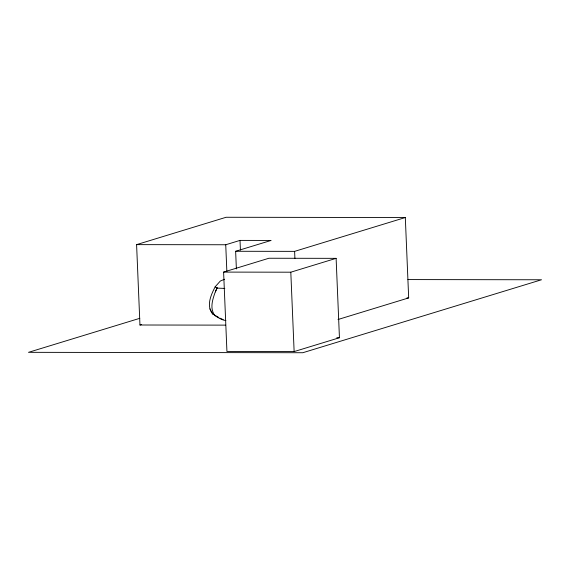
<?xml version="1.0" encoding="UTF-8"?>
<svg xmlns="http://www.w3.org/2000/svg" width="570" height="570" viewBox="0 0 570 570"><rect width="100%" height="100%" fill="white"/><g stroke="black" fill="none" stroke-linecap="round" stroke-linejoin="round"><path stroke-width="0.85" d="M218.88 317.54L212.731 314.034C205.962 305.748 210.978 294.989 215.175 286.788L220.334 281.024L224.609 279.25M215.168 286.817L216.963 288.114L224.829 288.42M215.367 291.883C218.93 283.625 216.45 289.304 214.904 292.98C212.375 300.205 209.689 308.862 214.926 315.623C218.31 317.704 221.887 320.141 225.898 320.582M225.57 325.128L139.956 325L136.593 244.63L226.105 217.27L405.313 217.533L408.676 297.903L338.003 319.506M136.593 244.63L225.734 244.758L240.013 240.397L271.099 240.44L235.638 251.277L236.379 268.947M223.604 272.097L268.912 258.246L336.115 258.345L339.442 337.732L294.134 351.583L226.931 351.483L223.604 272.097L290.807 272.196L336.115 258.345M235.638 251.277L294.612 251.363L405.313 217.533M139.785 318.317L28.5 352.331L302.791 352.73L541.5 279.77L407.913 279.578M139.956 325L141.645 324.487M406.902 297.903L408.676 297.903M336.792 337.732L339.442 337.732M223.162 319.656L220.205 318.231M209.924 308.883L212.731 314.034M294.612 251.363L294.911 258.431M290.807 272.196L294.134 351.583M240.013 240.397L240.419 250.116M225.734 244.758L226.846 271.256"/></g></svg>
